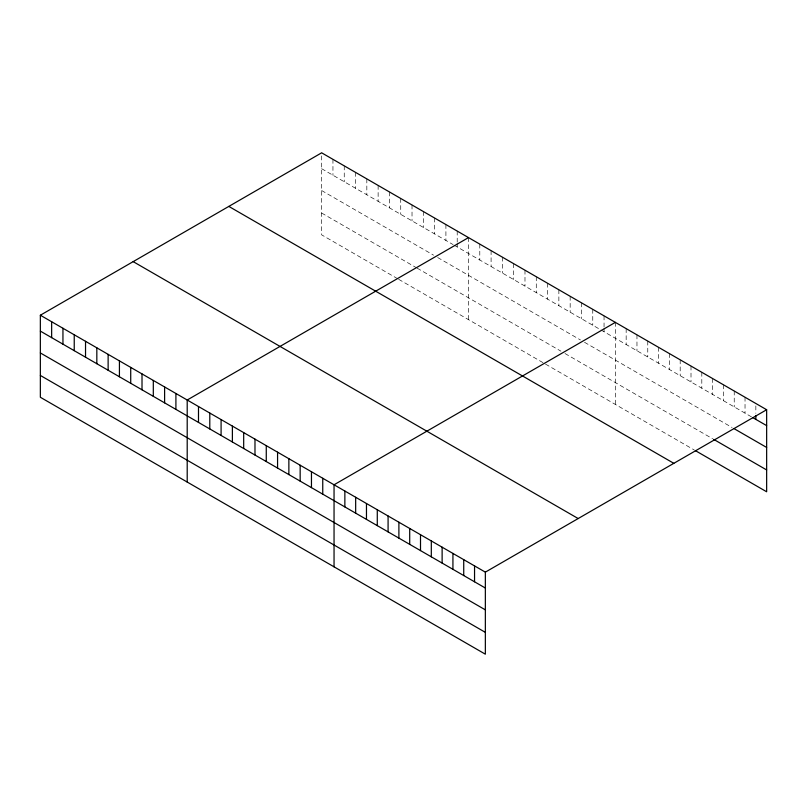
<?xml version="1.0" encoding="UTF-8"?>
<svg xmlns="http://www.w3.org/2000/svg" width="807" height="807" viewBox="0 0 807 807"><rect width="100%" height="100%" fill="white"/><g stroke="black" fill="none" stroke-linecap="round" stroke-linejoin="round"><path stroke-width="0.61" stroke-dasharray="4.04 3.03" d="M321.65 168.703L453.1 244.592M454.119 245.187L599.944 329.377M600.973 329.972L751.519 416.886M321.65 190.533L433.581 255.163M437.697 257.534L580.435 339.939M584.54 342.309L732.07 427.488M321.65 213.028L416.13 267.571M417.158 268.166L560.926 351.166M565.031 353.547L712.611 438.746M397.639 278.738L321.65 234.857L321.65 152.816M398.668 279.323L544.493 363.513M545.522 364.108L694.242 449.973M755.846 405.941L755.846 413.275M745.032 397.256L745.032 413.144M734.229 391.012L734.229 406.899M723.425 384.778L723.425 400.665M712.611 378.533L712.611 394.421M701.808 372.299L701.808 388.187M691.004 366.055L691.004 381.943M680.19 359.821L680.19 375.709M669.386 353.577L669.386 369.465M658.583 347.343L658.583 363.231M647.769 341.099L647.769 356.987M636.965 334.855L636.965 350.742M626.161 328.62L626.161 344.508M615.348 322.376L615.348 404.428M604.05 315.86L604.05 326.855M604.05 328.076L604.05 331.748M592.762 309.333L592.762 325.221M581.464 302.817L581.464 318.704M570.166 296.29L570.166 312.178M558.868 289.774L558.868 305.661M547.57 283.247L547.57 299.135M536.282 276.73L536.282 292.618M524.984 270.204L524.984 286.092M513.686 263.687L513.686 279.575M502.388 257.161L502.388 273.048M491.09 250.644L491.09 266.532M479.792 244.118L479.792 260.005M468.504 237.601L468.504 319.643M457.206 231.074L457.206 242.08M457.206 243.3L457.206 246.962M445.908 224.558L445.908 240.446M434.61 218.031L434.61 233.919M423.312 211.515L423.312 227.403M412.024 204.988L412.024 220.876M400.726 198.472L400.726 214.359M389.428 191.945L389.428 207.833M378.13 185.428L378.13 201.306M366.832 178.902L366.832 194.79M355.534 172.375L355.534 188.263M344.246 165.859L344.246 181.746M332.948 159.332L332.948 175.22"/><path stroke-width="1.21" d="M40.35 315.224L485.35 572.143L485.35 654.184L40.35 397.266L40.35 315.224L321.65 152.816L766.65 409.734L766.65 491.776L695.321 450.599M468.504 237.601L187.204 400.01L187.204 482.051M615.348 322.376L334.048 484.785L334.048 566.837M485.35 572.143L766.65 409.734M752.598 417.512L766.65 425.622M734.229 428.739L766.65 447.451M713.691 439.371L766.65 469.946M228.825 206.41L673.825 463.329M133.175 261.629L578.175 518.548M40.35 331.112L485.35 588.031M40.35 352.941L485.35 609.86M40.35 375.437L485.35 632.355M755.846 415.716L755.846 419.378M474.546 565.899L474.546 581.786M463.732 559.665L463.732 575.552M452.929 553.42L452.929 569.308M442.125 547.186L442.125 563.074M431.311 540.942L431.311 556.83M420.508 534.708L420.508 550.596M409.704 528.464L409.704 544.352M398.89 522.22L398.89 538.108M388.086 515.986L388.086 531.874M377.283 509.742L377.283 525.629M366.469 503.507L366.469 519.395M355.665 497.263L355.665 513.151M344.861 491.029L344.861 506.917M322.75 478.269L322.75 494.156M311.462 471.742L311.462 487.63M300.164 465.225L300.164 481.113M288.866 458.699L288.866 474.587M277.568 452.182L277.568 468.07M266.27 445.656L266.27 461.543M254.982 439.139L254.982 455.027M243.684 432.613L243.684 448.5M232.386 426.096L232.386 441.984M221.088 419.569L221.088 435.457M209.79 413.053L209.79 428.941M198.492 406.526L198.492 422.414M175.906 393.483L175.906 409.371M164.608 386.957L164.608 402.844M153.31 380.44L153.31 396.328M142.012 373.913L142.012 389.801M130.724 367.397L130.724 383.285M119.426 360.87L119.426 376.758M108.128 354.354L108.128 370.242M96.83 347.827L96.83 363.715M85.532 341.311L85.532 357.198M74.234 334.784L74.234 350.672M62.946 328.267L62.946 344.155M51.648 321.741L51.648 337.629"/></g></svg>
